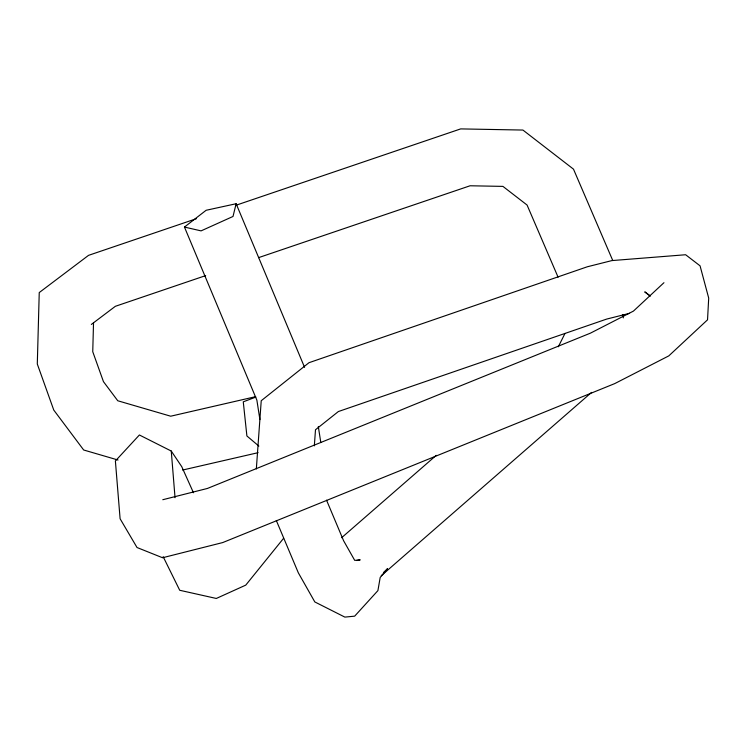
<?xml version="1.0" encoding="UTF-8"?>
<svg xmlns="http://www.w3.org/2000/svg" width="746" height="746" viewBox="0 0 746 746"><rect width="100%" height="100%" fill="white"/><g stroke="black" fill="none" stroke-linecap="round" stroke-linejoin="round"><path stroke-width="1.12" d="M93.53 322.738L92.746 351.702L103.461 381.654L117.765 400.761L170.703 416.203L255.58 396.676M256.335 468.954L261.231 400.723L308.993 362.696L587.344 266.77L611.907 260.587L685.63 254.74L700.065 265.837L708.7 298.074L707.534 319.82L668.789 355.889L614.704 383.612L222.718 542.566L162.563 557.747L137.022 547.517L120.106 518.759L115.388 460.972L139.39 434.983L171.263 451.041L181.772 466.698L193.466 492.752M314.336 445.856L315.493 429.752L338.358 411.55L606.638 319.092L629.568 313.32M184.458 227.064L206.129 210.279L236.128 203.733L233.013 216.461L201.075 230.878L184.458 227.064L256.876 400.164L259.906 419.578M558.316 346.759L565.002 333.434M283.629 538.267L245.76 585.125L216.303 598.46L179.721 590.273L163.15 556.656M591.578 392.387L381.243 575.735M383.463 572.536L387.51 568.685L380.19 577.469L377.914 590.608L354.676 616.159L344.857 617.101L314.821 601.947L298.325 572.807L276.309 520.484M663.949 282.697L633.438 311.101L590.44 333.145L207.425 488.453L162.787 499.717M341.603 537.735L436.224 455.358M91.338 324.445L115.35 306.308L205.682 275.61M255.831 397.086L243.271 401.833L246.898 435.972L258.862 446.071M196.431 218.69L88.532 255.356L39.24 292.572L37.3 364.02L53.768 410.067L83.673 449.997L118.036 460.021M236.072 205.225L460.692 128.899L522.918 130.056L573.497 169.156L612.764 260.531M258.564 257.64L470.083 185.773L502.935 186.388L527.077 205.047L558.083 277.186M182.611 470.045L258.088 452.682M356.784 560.516L360.197 559.864L354.723 560.386L343.608 540.757L326.534 500.165M650.288 295.985L644.768 291.873L650.018 295.901M236.128 203.733L304.573 367.349M318.318 426.572L320.808 442.509M622.938 314.467L623.348 317.889M175.04 497.713L171.263 451.041"/></g></svg>
